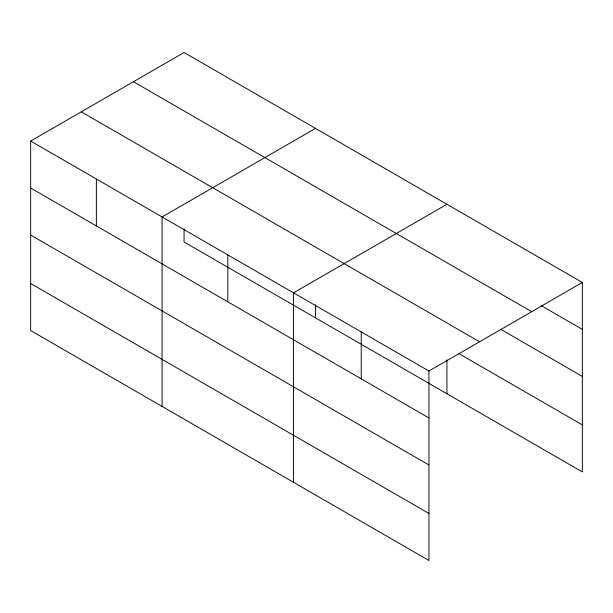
<?xml version="1.0" encoding="UTF-8"?>
<svg xmlns="http://www.w3.org/2000/svg" width="613" height="613" viewBox="0 0 613 613"><rect width="100%" height="100%" fill="white"/><g stroke="black" fill="none" stroke-linecap="round" stroke-linejoin="round"><path stroke-width="0.92" d="M184.053 228.81L184.053 241.982L582.35 471.933L582.35 282.455L184.053 52.496L30.65 141.067L30.65 330.545L428.947 560.504L428.947 371.018L30.65 141.067M315.488 128.385L162.085 216.948L162.085 406.434M446.931 204.267L293.527 292.838L293.527 482.316M428.947 371.018L582.35 282.455M541.064 305.55L582.35 329.388M133.427 81.728L531.724 311.68M500.599 329.227L582.35 376.428M81.276 111.842L479.573 341.793M458.493 353.387L582.35 424.893M30.65 187.999L428.947 417.951M30.65 235.04L428.947 464.991M30.65 283.505L428.947 513.456M446.931 359.877L446.931 393.753M361.233 331.932L361.233 378.865M315.488 304.692L315.488 317.863M227.806 254.893L227.806 301.826M96.371 179.011L96.371 225.944"/></g></svg>
